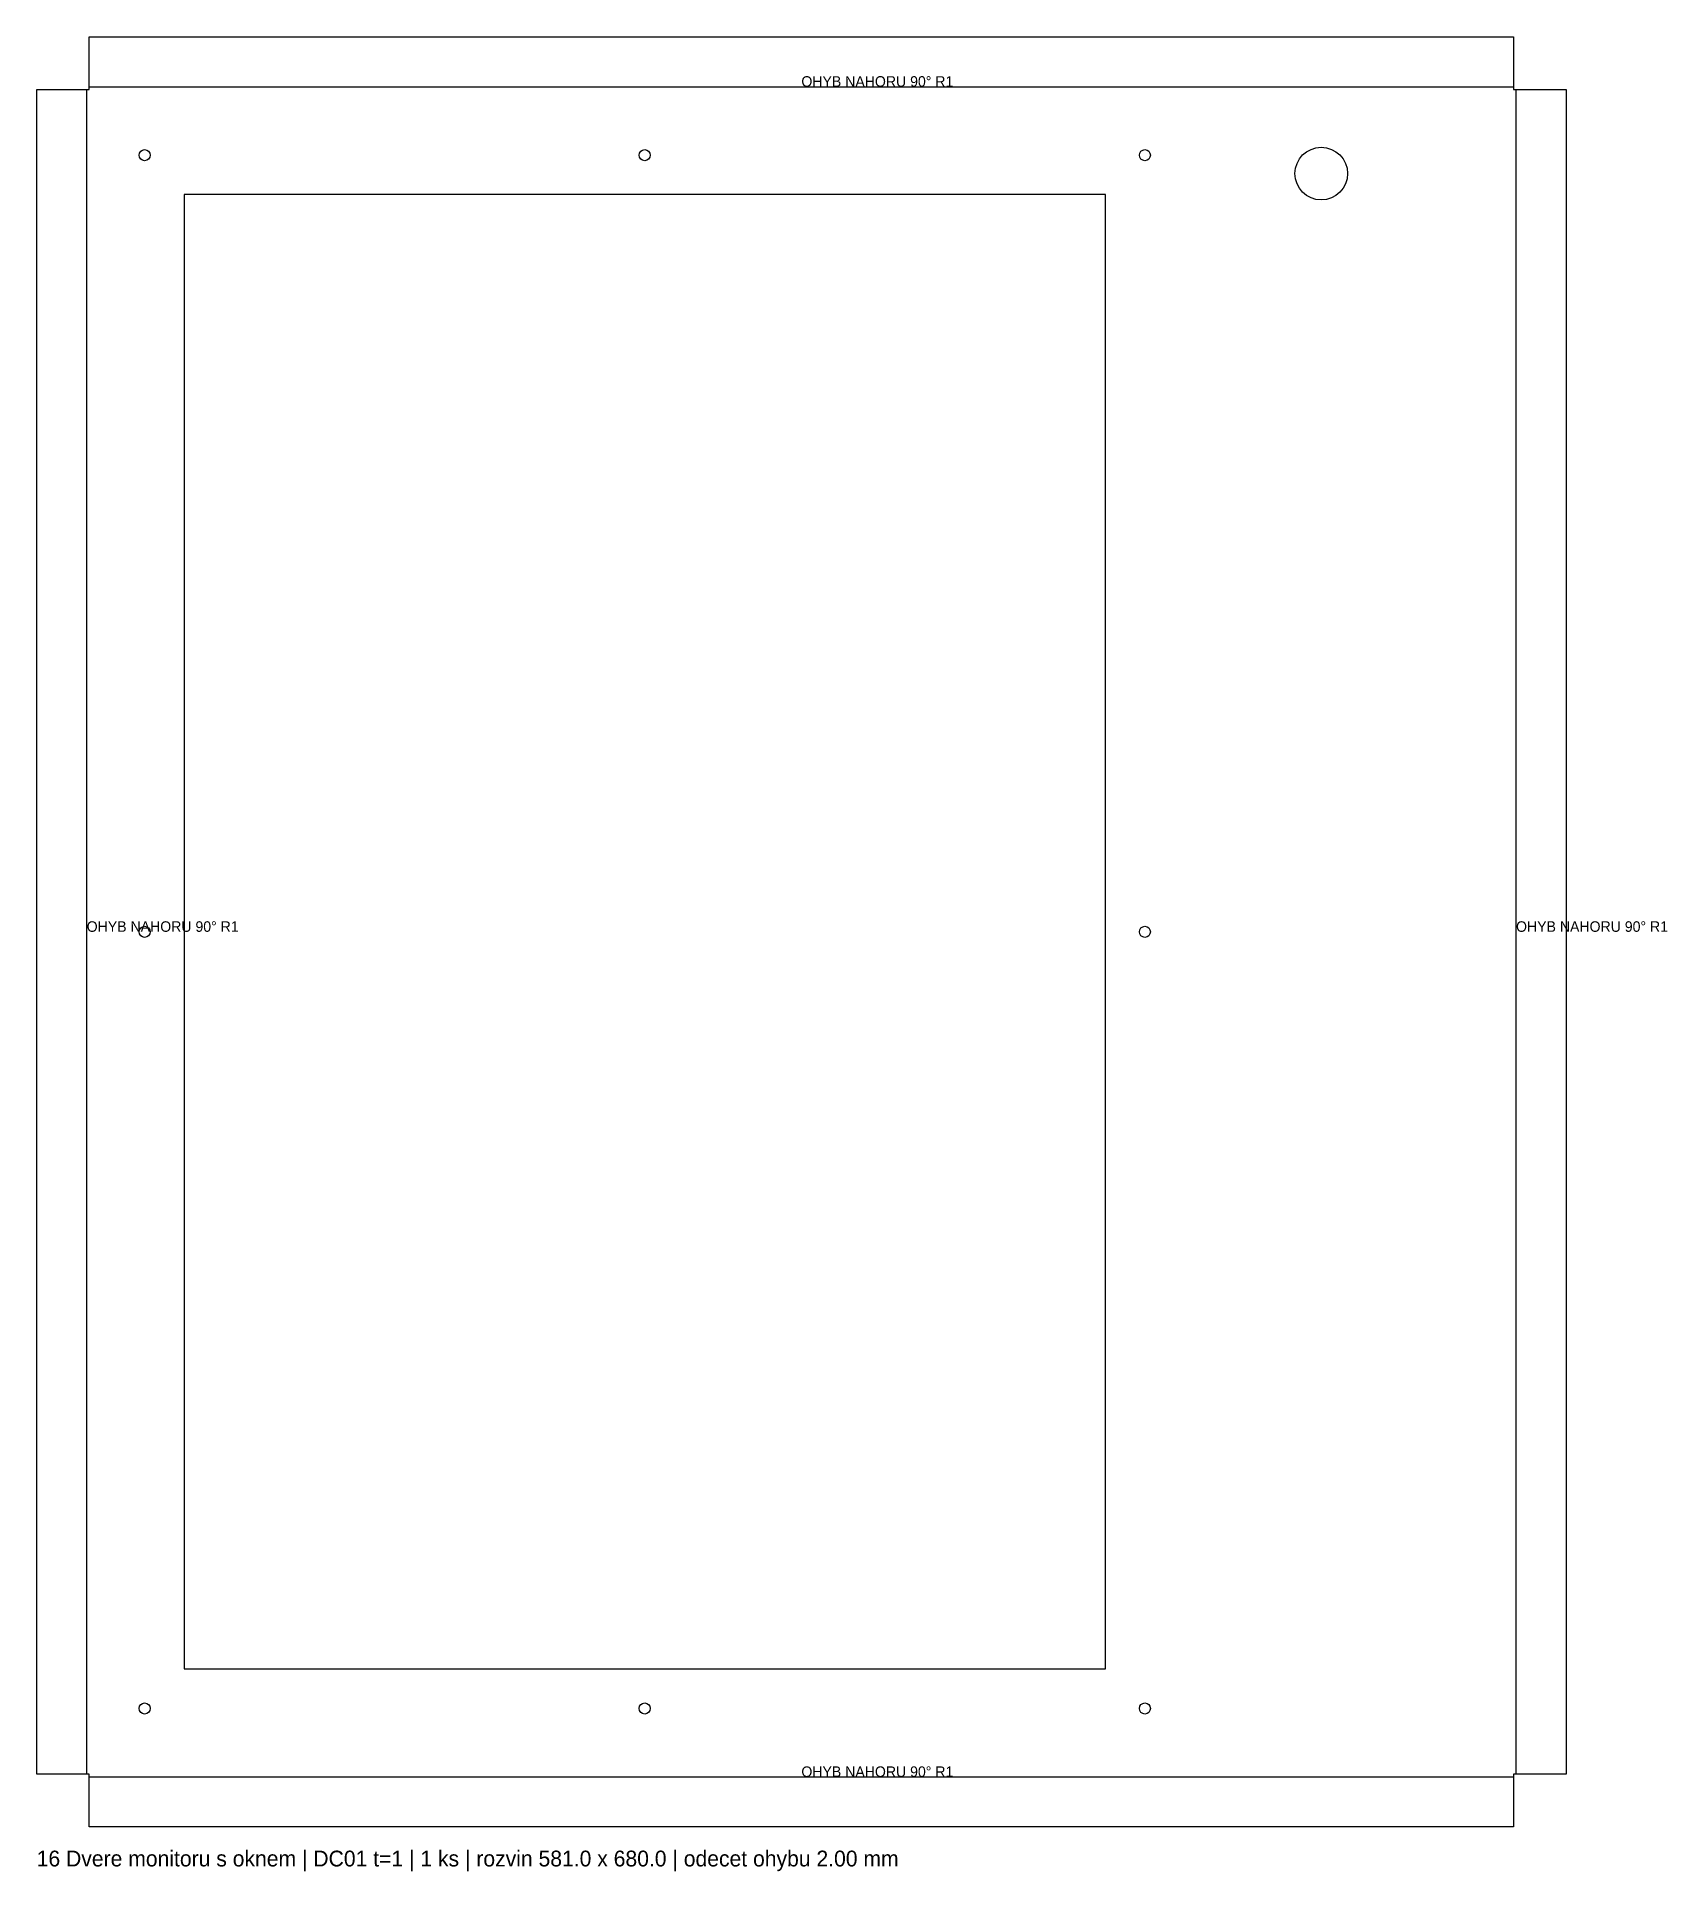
# Model space of a CAD drawing. Header units: millimetres. Extents: x 0 to 619, y -17 to 680.
import ezdxf

# ---------------------------------------------------------------- set-up
doc = ezdxf.new("R2010")
doc.units = ezdxf.units.MM
for name, color, linetype in [('BEND', 1, 'Continuous'), ('CUT', 7, 'CONTINUOUS'), ('TEXT', 3, 'CONTINUOUS')]:
    doc.layers.add(name, color=color, linetype=linetype)

msp = doc.modelspace()

# ---------------------------------------------------------------- linework, layer by layer
at = {"layer": 'BEND'}
for p, q in [((19, 20), (19, 660)), ((20, 661), (561, 661)), ((562, 20), (562, 660)), ((20, 19), (561, 19))]:
    msp.add_line(p, q, dxfattribs=at)
at = {"layer": 'CUT'}
for p, q in [((20, 660), (20, 680)), ((20, 680), (561, 680)), ((561, 680), (561, 660)), ((0, 660), (20, 660)), ((0, 20), (0, 660)), ((561, 660), (581, 660)), ((581, 660), (581, 20)), ((406, 620), (56, 620)), ((56, 620), (56, 60)), ((406, 60), (406, 620)), ((56, 60), (406, 60)), ((20, 20), (0, 20)), ((20, 0), (20, 20)), ((581, 20), (561, 20)), ((561, 20), (561, 0)), ((561, 0), (20, 0))]:
    msp.add_line(p, q, dxfattribs=at)
for centre, radius in [((41, 635), 2.1), ((231, 635), 2.1), ((421, 635), 2.1), ((488, 628), 10), ((41, 340), 2.1), ((421, 340), 2.1), ((41, 45), 2.1), ((231, 45), 2.1), ((421, 45), 2.1)]:
    msp.add_circle(centre, radius, dxfattribs=at)

# ---------------------------------------------------------------- texts
at = {"layer": 'TEXT'}
for s, height, p in [('OHYB NAHORU 90° R1', 4, (290.5, 661)), ('OHYB NAHORU 90° R1', 4, (19, 340)), ('OHYB NAHORU 90° R1', 4, (562, 340)), ('OHYB NAHORU 90° R1', 4, (290.5, 19)), ('16 Dvere monitoru s oknem | DC01 t=1 | 1 ks | rozvin 581.0 x 680.0 | odecet ohybu 2.00 mm', 6, (0, -15))]:
    msp.add_text(s, height=height, dxfattribs=at).set_placement(p)

doc.saveas('drawing.dxf')
